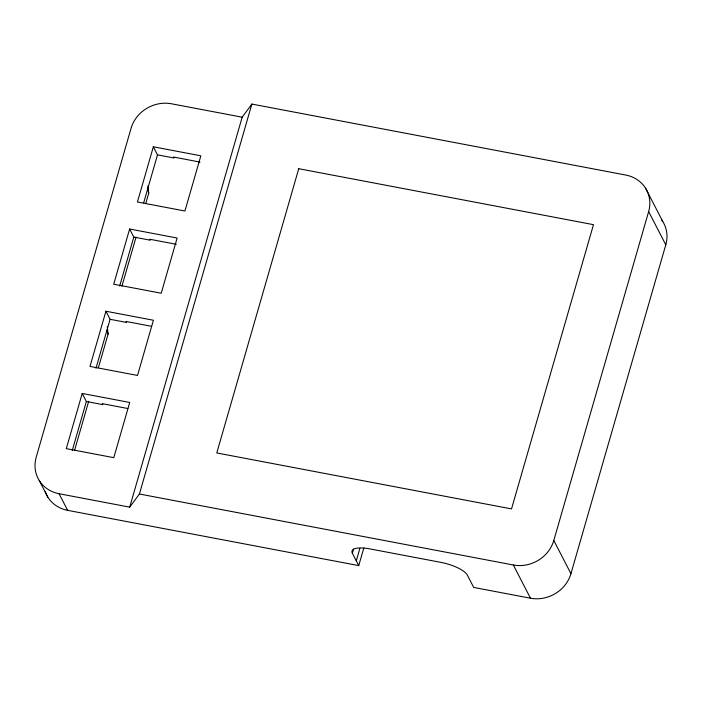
<?xml version="1.0" encoding="UTF-8"?>
<svg xmlns="http://www.w3.org/2000/svg" width="702" height="702" viewBox="0 0 702 702"><rect width="100%" height="100%" fill="white"/><g stroke="black" fill="none" stroke-linecap="round" stroke-linejoin="round"><path stroke-width="1.05" d="M82.213 393.445L66.295 448.648L113.794 457.669L129.712 402.465L82.213 393.445L86.372 401.509L72.253 450.465M105.923 311.232L90.005 366.426L137.504 375.447L153.422 320.244L105.923 311.232L110.091 319.296L95.972 368.252M129.633 229.01L113.715 284.213L161.214 293.234L177.132 238.031L129.633 229.01L133.801 237.074L119.682 286.03M153.343 146.797L137.425 201.992L184.924 211.012L200.851 155.809L153.343 146.797L157.511 154.861L143.691 202.773M74.5 450.552L88.715 401.263M98.394 367.708L108.073 334.152L107.309 326.702M121.929 286.126L136.074 237.057M145.709 203.65L148.727 193.208L147.955 185.758M242.172 117.199L171.534 103.791A33.477 30.467 -27.3 0 0 131.055 128.317L36.206 457.186A33.477 30.467 -27.3 0 0 59.073 493.734L129.712 507.142L242.172 117.199L251.869 104.063L625.789 175.052A33.477 30.467 -27.3 0 1 648.648 211.6L665.794 244.814L570.945 573.683A33.477 30.467 -27.3 0 1 530.466 598.209L473.71 587.434L467.348 575.096A23.175 7.283 16.1 0 0 441.014 562.399L369.884 548.894A23.175 7.283 16.1 0 0 352.369 553.273L358.74 565.61L67.638 510.345A33.477 30.467 -27.3 0 1 45.226 491.769M129.712 507.142L139.408 494.006L251.869 104.063M352.369 553.273L353.58 549.069M356.283 560.863L359.872 548.429M358.74 565.61L363.82 547.99M139.408 494.006L513.329 564.996A33.477 30.467 -27.3 0 0 553.799 540.47L648.648 211.6M200 162.065L173.464 157.029L173.956 157.985L157.511 154.861M176.29 244.287L149.754 239.25L150.246 240.198L133.801 237.074M151.509 326.307L126.044 321.463L126.527 322.42L110.091 319.296M127.799 408.52L102.325 403.685L102.817 404.633L86.372 401.509M645.594 188.241L662.741 221.463M553.799 540.47L570.945 573.683M513.329 564.996L530.466 598.209M59.073 493.734L67.638 510.345M39.259 480.537L47.833 497.148M147.499 188.092L148.727 193.208M107.09 330.054L108.073 334.152M661.626 219.814A33.477 30.467 -27.3 0 1 665.794 244.814M298.745 168.708L216.769 452.948L511.521 508.906L593.488 224.666L298.745 168.708"/></g></svg>
